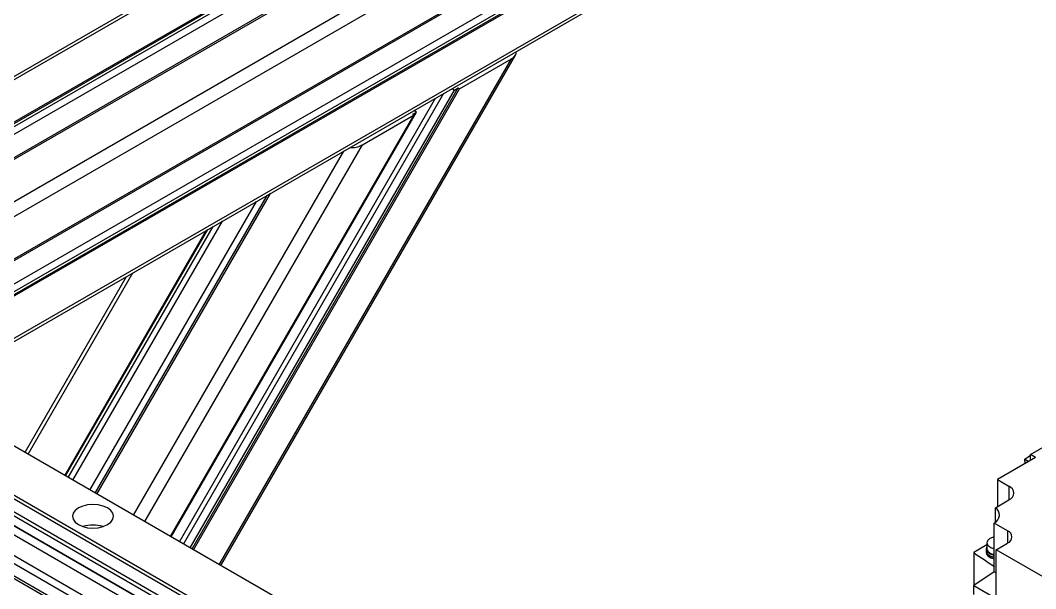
# Model space of a CAD drawing. Header units: millimetres. Extents: x 0 to 597, y 0 to 420.
# Drawn here: x 101.43 to 119.6, y 148.89 to 159.06 of the extents above; entities that cross this region are included whole.
import ezdxf

# ---------------------------------------------------------------- set-up
doc = ezdxf.new("R2010")
doc.units = ezdxf.units.MM

msp = doc.modelspace()

# ---------------------------------------------------------------- linework, layer by layer
at = {"color": 7, "linetype": 'Continuous', "lineweight": 25}
for p, q in [((149.595, 185.917), (95.593, 154.742)), ((96.297, 154.335), (149.208, 184.881)), ((96.32, 154.322), (149.208, 184.854)), ((96.367, 154.295), (149.208, 184.799)), ((96.485, 154.227), (149.208, 184.663)), ((96.848, 154.017), (149.208, 184.244)), ((96.872, 154.003), (149.208, 184.217)), ((98.418, 153.111), (149.208, 182.431)), ((98.442, 153.097), (149.208, 182.404)), ((98.805, 152.888), (149.032, 181.883)), ((98.923, 152.819), (149.032, 181.747)), ((98.97, 152.792), (149.032, 181.693)), ((98.993, 152.779), (149.032, 181.666)), ((99.697, 152.372), (149.208, 180.954)), ((105.019, 149.3), (110.293, 158.434)), ((109.292, 157.831), (110.218, 158.366)), ((104.506, 149.596), (109.268, 157.845)), ((109.202, 157.806), (109.268, 157.845)), ((109.268, 157.845), (109.292, 157.831)), ((104.281, 149.726), (108.863, 157.664)), ((104.355, 149.684), (109.011, 157.749)), ((104.473, 149.615), (109.202, 157.806)), ((104.53, 149.583), (109.292, 157.831)), ((109.156, 157.833), (109.202, 157.806)), ((104.123, 149.817), (108.478, 157.362)), ((104.133, 149.812), (108.522, 157.414)), ((107.552, 156.827), (108.478, 157.362)), ((108.455, 157.375), (108.522, 157.414)), ((108.478, 157.362), (108.455, 157.375)), ((108.522, 157.414), (108.476, 157.44)), ((117.592, 142.042), (93.685, 155.843)), ((102.773, 150.597), (105.847, 155.922)), ((102.803, 150.579), (105.908, 155.957)), ((102.679, 150.651), (105.661, 155.815)), ((117.584, 141.099), (92.895, 155.352)), ((92.926, 155.405), (117.584, 141.17)), ((102.245, 150.902), (104.791, 155.313)), ((102.292, 150.874), (104.886, 155.367)), ((102.375, 150.826), (105.052, 155.463)), ((117.584, 140.794), (92.763, 155.123)), ((117.584, 140.865), (92.794, 155.176)), ((102.228, 150.911), (104.758, 155.294)), ((92.763, 154.952), (117.584, 140.623)), ((92.794, 154.934), (117.584, 140.623)), ((117.584, 140.623), (92.895, 154.876)), ((92.926, 154.858), (117.584, 140.623)), ((92.926, 154.695), (117.584, 140.46)), ((117.318, 140.238), (92.763, 154.413)), ((103.326, 154.467), (101.512, 151.325)), ((92.763, 154.277), (117.2, 140.17)), ((92.575, 154.168), (117.011, 140.061)), ((116.965, 140.034), (94.389, 153.066)), ((119.501, 151.287), (120.792, 152.032)), ((119.595, 151.232), (118.911, 150.838)), ((119.402, 151.202), (119.501, 151.273)), ((119.402, 151.202), (119.473, 151.162)), ((119.411, 151.126), (119.402, 151.202)), ((119.595, 151.232), (119.501, 151.287)), ((119.501, 151.178), (119.501, 151.287)), ((118.911, 150.838), (119.119, 150.718)), ((118.911, 150.838), (118.911, 150.353)), ((118.875, 150.332), (119.119, 150.473)), ((118.875, 150.075), (118.875, 150.332)), ((118.861, 150.065), (118.854, 150.06)), ((119.095, 149.921), (118.854, 150.06)), ((118.854, 149.189), (118.854, 150.06)), ((118.725, 149.669), (118.489, 149.532)), ((118.725, 149.707), (118.725, 149.598)), ((118.888, 149.583), (119.095, 149.703)), ((118.489, 149.532), (118.489, 148.943)), ((118.709, 149.56), (118.709, 149.533)), ((118.712, 149.599), (118.712, 149.56)), ((120.486, 148.661), (118.888, 149.583)), ((118.888, 148.712), (118.888, 149.583)), ((118.854, 149.189), (118.489, 148.943)), ((118.888, 149.169), (118.854, 149.189)), ((118.489, 148.779), (118.489, 148.943)), ((118.489, 148.943), (118.888, 148.712))]:
    msp.add_line(p, q, dxfattribs=at)
at = {"color": 8, "linetype": 'Continuous', "lineweight": 25}
for p, q in [((95.641, 154.714), (149.595, 185.86)), ((97.527, 153.625), (149.208, 183.46)), ((97.763, 153.489), (149.208, 183.188)), ((99.649, 152.4), (149.208, 181.011)), ((104.993, 149.315), (110.218, 158.366)), ((103.659, 150.085), (107.552, 156.827)), ((103.458, 150.201), (107.218, 156.714)), ((101.573, 151.29), (103.448, 154.537)), ((119.119, 150.718), (119.119, 150.473)), ((119.095, 149.921), (119.095, 149.703))]:
    msp.add_line(p, q, dxfattribs=at)
at = {"color": 7, "linetype": 'Continuous', "lineweight": 25, "flags": 128}
for points in [[(102.993, 150.032), (103.051, 150.076), (103.087, 150.127), (103.1, 150.181), (103.087, 150.236), (103.051, 150.287), (102.993, 150.331), (102.917, 150.365), (102.828, 150.386), (102.733, 150.393), (102.638, 150.386), (102.55, 150.365), (102.474, 150.331), (102.416, 150.287), (102.379, 150.236), (102.367, 150.181), (102.379, 150.127), (102.416, 150.076), (102.474, 150.032), (102.55, 149.998), (102.638, 149.977), (102.733, 149.97), (102.828, 149.977), (102.917, 149.998), (102.993, 150.032)], [(118.709, 149.533), (118.715, 149.503), (118.745, 149.467), (118.794, 149.438), (118.854, 149.422)]]:
    msp.add_lwpolyline(points, dxfattribs=at)
at = {"color": 7, "linetype": 'Continuous', "lineweight": 25}
for centre, radius, start, end in [((119.072, 150.596), 0.131, 290.7839, 69.2181), ((118.796, 150.202), 0.152, 295.1132, 58.6534), ((102.733, 149.419), 0.604, 72.8666, 107.1336), ((119.054, 149.812), 0.116, 290.7845, 69.2166), ((133.02, 170.665), 25.647, 235.4871, 236.4895)]:
    msp.add_arc(centre, radius, start, end, dxfattribs=at)
for centre, start_param, end_param in [((110.101, 158.434), 5.190086, 6.333856), ((107.434, 156.895), 4.046316, 5.190086)]:
    msp.add_ellipse(centre, major_axis=(0.202, 0.054), ratio=0.51759, start_param=start_param, end_param=end_param, dxfattribs=at)
for points, knots in [([(118.854, 149.807), (118.849, 149.806), (118.82, 149.803), (118.776, 149.783), (118.735, 149.749), (118.721, 149.707), (118.734, 149.665), (118.764, 149.643), (118.779, 149.632)], [0, 0, 0, 0, 0.04196, 0.23357, 0.425179, 0.616789, 0.80839, 1, 1, 1, 1]), ([(118.712, 149.57), (118.711, 149.567), (118.704, 149.549), (118.719, 149.514), (118.751, 149.49), (118.767, 149.479)], [0, 0, 0, 0, 0.098651, 0.549337, 1, 1, 1, 1]), ([(118.725, 149.637), (118.719, 149.624), (118.706, 149.597), (118.722, 149.553), (118.754, 149.53), (118.77, 149.518)], [0, 0, 0, 0, 0.308128, 0.65406, 1, 1, 1, 1]), ([(118.712, 149.56), (118.715, 149.545), (118.72, 149.515), (118.753, 149.492), (118.77, 149.48)], [0, 0, 0, 0, 0.4999946, 1, 1, 1, 1]), ([(118.725, 149.598), (118.728, 149.584), (118.733, 149.556), (118.764, 149.534), (118.779, 149.523)], [0, 0, 0, 0, 0.499989, 1, 1, 1, 1]), ([(118.77, 149.518), (118.789, 149.508), (118.814, 149.495), (118.847, 149.492), (118.854, 149.491)], [0, 0, 0, 0, 0.786248, 1, 1, 1, 1]), ([(118.779, 149.632), (118.797, 149.623), (118.82, 149.611), (118.849, 149.608), (118.854, 149.608)], [0, 0, 0, 0, 0.820383, 1, 1, 1, 1]), ([(118.779, 149.523), (118.797, 149.514), (118.82, 149.502), (118.849, 149.499), (118.854, 149.499)], [0, 0, 0, 0, 0.820383, 1, 1, 1, 1]), ([(118.767, 149.479), (118.787, 149.468), (118.813, 149.455), (118.846, 149.452), (118.854, 149.451)], [0, 0, 0, 0, 0.778774, 1, 1, 1, 1]), ([(118.77, 149.48), (118.789, 149.47), (118.814, 149.457), (118.847, 149.454), (118.854, 149.453)], [0, 0, 0, 0, 0.786248, 1, 1, 1, 1])]:
    msp.add_open_spline(points, degree=3, knots=knots, dxfattribs=at)

doc.saveas('drawing.dxf')
